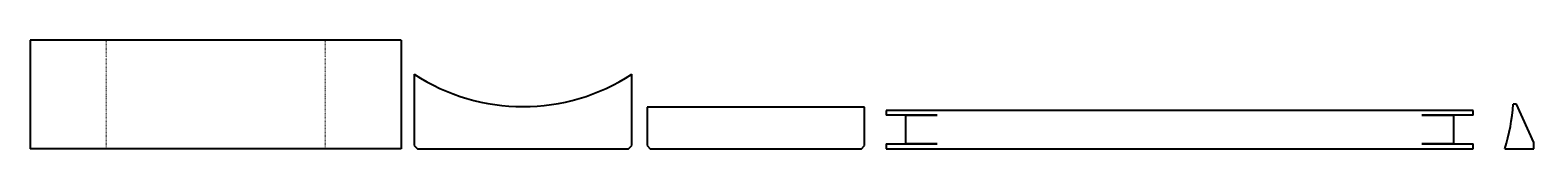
# Model space of a CAD drawing. Header units: millimetres. Extents: x 0 to 4716, y -22 to 340.
import ezdxf

# ---------------------------------------------------------------- set-up
doc = ezdxf.new("R2010")
doc.units = ezdxf.units.MM
doc.linetypes.add('K5LT_BASIC', pattern=[0])
doc.linetypes.add('K5LT_CHAIN_LINE_WITH_2_POINTS', pattern=[12, 4, -2, 1, -2, 1, -2])

msp = doc.modelspace()

# ---------------------------------------------------------------- linework, layer by layer
at = {"color": 7, "linetype": 'K5LT_BASIC', "lineweight": 40}
for p, q in [((229, 340), (0, 340)), ((0, 340), (0, 0)), ((247.8, 340), (229, 340)), ((915.8, 340), (247.8, 340)), ((934.7, 340), (915.8, 340)), ((1163.7, 340), (934.7, 340)), ((1163.7, 340), (1163.7, 0)), ((1205, 233), (1205, 10)), ((1887, 10), (1887, 233)), ((2617, 130), (1935, 130)), ((1935, 130), (1935, 10)), ((2617, 10), (2617, 130)), ((4525, 120), (2685, 120)), ((2685, 120), (2685, 105)), ((2845, 105), (2685, 105)), ((2745, 105), (2745, 15)), ((2745, 105), (2845, 105)), ((2845, 105), (2845, 105)), ((4525, 105), (4365, 105)), ((4365, 105), (4365, 105)), ((4365, 105), (4465, 105)), ((4465, 15), (4465, 105)), ((4525, 105), (4525, 120)), ((4661.1, 140), (4651.1, 140)), ((4716, 20), (4661.1, 140)), ((229, 0), (0, 0)), ((247.8, 0), (229, 0)), ((915.8, 0), (247.8, 0)), ((934.7, 0), (915.8, 0)), ((1163.7, 0), (934.7, 0)), ((1205, 10), (1215, 0)), ((1215, 0), (1877, 0)), ((1877, 0), (1887, 10)), ((1935, 10), (1945, 0)), ((1945, 0), (2607, 0)), ((2607, 0), (2617, 10)), ((2685, 15), (2845, 15)), ((2685, 15), (2685, 0)), ((2685, 0), (4525, 0)), ((2845, 15), (2745, 15)), ((2845, 15), (2845, 15)), ((4365, 15), (4525, 15)), ((4365, 15), (4365, 15)), ((4465, 15), (4365, 15)), ((4525, 0), (4525, 15)), ((4625, 0), (4716, 0)), ((4716, 0), (4716, 20))]:
    msp.add_line(p, q, dxfattribs=at)
at = {"color": 7, "linetype": 'K5LT_CHAIN_LINE_WITH_2_POINTS', "lineweight": 18}
for p, q in [((238.4, 340), (238.4, 0)), ((925.3, 340), (925.3, 0))]:
    msp.add_line(p, q, dxfattribs=at)
at = {"color": 7, "linetype": 'K5LT_BASIC', "lineweight": 40}
for centre, radius, start, end in [((1546, 758), 626, 236.9939, 303.0061), ((4036.5, 182), 616, 342.8152, 356.0904)]:
    msp.add_arc(centre, radius, start, end, dxfattribs=at)

doc.saveas('drawing.dxf')
